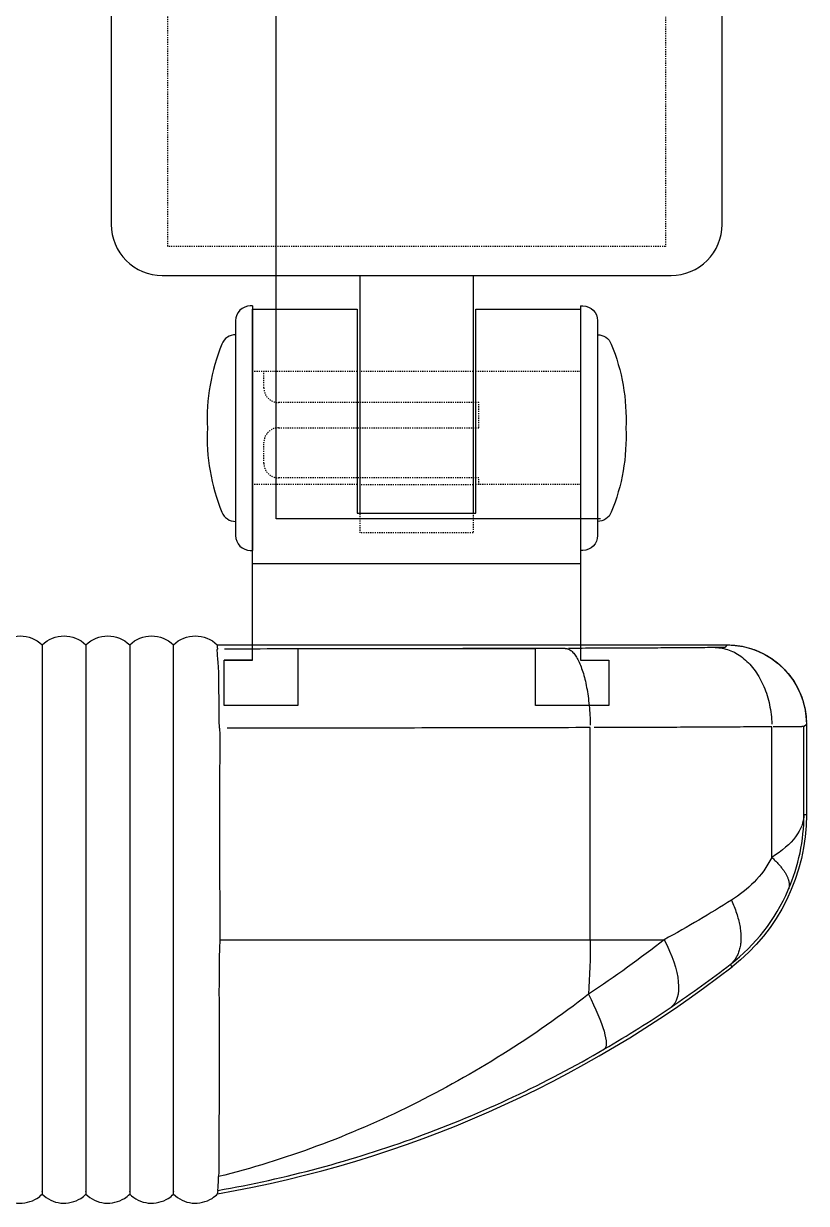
# Model space of a CAD drawing. Header units: millimetres. Extents: x -105683 to 94728, y -31127 to 151123.
# Drawn here: x 625.2 to 694.4, y -6045.5 to -5941.3 of the extents above; entities that cross this region are included whole.
import ezdxf

# ---------------------------------------------------------------- set-up
doc = ezdxf.new("R2010")
doc.units = ezdxf.units.MM
doc.linetypes.add('xr_plan$0$AXR-B3F$0$HIDDEN', pattern=[0.375, 0.25, -0.125])
doc.layers.add('e-plan', color=9, linetype='Continuous')

# ---------------------------------------------------------------- blocks, each defined once
blk = doc.blocks.new('xr_plan$0$AXR-B3F$0$A$C4A476E5C')
at = {"layer": 'e-plan'}
for points in [[(20.25, 16, 0.306902), (19.43, 17.21, 0.108318), (12, 18.5, 0.10812), (4.57, 17.21, 0.306686), (3.75, 16)], [(22.8, 14.5), (22.8, 14.7, 0.414214), (21.5, 16), (2.5, 16, 0.414214), (1.2, 14.7), (1.2, 14.5)], [(22.8, -14.5), (22.8, -14.7, -0.414214), (21.5, -16), (2.5, -16, -0.414214), (1.2, -14.7), (1.2, -14.5)], [(20.25, -16, -0.306902), (19.43, -17.21, -0.108318), (12, -18.5, -0.10812), (4.57, -17.21, -0.306686), (3.75, -16)]]:
    blk.add_lwpolyline(points, format="xyb", dxfattribs=at)
for points in [[(-8.5, 14.5), (22.5, 14.5), (22.5, 5.25), (4.5, 5.25), (4.5, -5.25), (22.5, -5.25), (22.5, -14.5), (-8.5, -14.5), (-8.5, -17), (-12.5, -17), (-12.5, -10.5), (-7.5, -10.5), (-7.5, 0), (-7.5, 10.5), (-12.5, 10.5), (-12.5, 17), (-8.5, 17), (-8.5, 14.5), (-8.5, 17)], [(0, -14.5), (0, 14.5)], [(22.8, 14.5), (1.2, 14.5)], [(4.5, 5), (25.5, 5)], [(25.5, -5), (4.5, -5)], [(22.8, -14.5), (1.2, -14.5)]]:
    blk.add_lwpolyline(points, dxfattribs=at)
at = {"layer": 'e-plan', "linetype": 'xr_plan$0$AXR-B3F$0$HIDDEN', "ltscale": 0.08}
for points in [[(7.01, 5.25), (7.01, 14.5)], [(17, 5.25), (17, 14.5)], [(4.5, -5), (2.74, -5), (2.74, 5), (4.5, 5)], [(7, -5), (7, 5)], [(17, -5), (17, 5)], [(7.01, -14.5), (7.01, -5.25)], [(17, -14.5), (17, -5.25)]]:
    blk.add_lwpolyline(points, dxfattribs=at)
blk.add_lwpolyline([(7, -5.5), (7.6, -5.5), (7.6, 12.2, -0.414214), (8.9, 13.5), (10.73, 13.5, -0.414214), (12.03, 12.2), (12.03, -5.5), (14.26, -5.5), (14.26, 12.2, -0.414214), (15.56, 13.5), (17, 13.5)], format="xyb", dxfattribs=at)
blk = doc.blocks.new('xr_plan$0$AXR-B3F$0$A$C60F43BED')
at = {"layer": 'e-plan'}
blk.add_lwpolyline([(-10.06, 27), (-35.56, 27, 0.414214), (-40.06, 22.5), (-40.06, -22.5, 0.414214), (-35.56, -27), (-10.06, -27)], format="xyb", dxfattribs=at)
blk.add_lwpolyline([(-10.06, -27), (-10.06, 27)], dxfattribs=at)
at = {"layer": 'e-plan', "linetype": 'xr_plan$0$AXR-B3F$0$HIDDEN', "ltscale": 0.08}
for points in [[(-10.06, -22), (-37.5, -22), (-37.5, 22), (-10.06, 22)], [(-10.06, 22), (0, 22), (0, -22), (-10.06, -22)]]:
    blk.add_lwpolyline(points, dxfattribs=at)
blk = doc.blocks.new('Xref-지하1층')
at = {"layer": 'e-plan'}
for p, q in [((4172.5, 5920), (4172.5, 8720)), ((4172.5, 5920), (4172.5, 8720)), ((4201.17, 5920), (4172.5, 5920))]:
    blk.add_line(p, q, dxfattribs=at)
at = {"layer": 'e-plan', "linetype": 'Continuous'}
for p, q in [((4167.29, 5908.85), (4212.37, 5908.85)), ((4212.37, 5908.85), (4212.15, 5908.63)), ((4219.15, 5901.63), (4219.37, 5901.85)), ((4219.37, 5901.85), (4219.37, 5893.83)), ((4200.26, 5882.79), (4200.26, 5901.54)), ((4216.32, 5890.06), (4216.32, 5901.61)), ((4219.15, 5893.83), (4219.15, 5901.63))]:
    blk.add_line(p, q, dxfattribs=at)
for points in [[(4198.05, 5908.54, 0), (4197.45, 5908.54, 0), (4196.85, 5908.54, 0), (4196.25, 5908.53, 0), (4195.65, 5908.53, 0), (4195.05, 5908.53, 0), (4194.45, 5908.53, 0), (4193.84, 5908.53, 0), (4193.24, 5908.53, 0), (4192.63, 5908.52, 0), (4192.03, 5908.52, 0), (4191.42, 5908.52, 0), (4190.81, 5908.52, 0), (4190.21, 5908.52, 0), (4189.6, 5908.52, 0), (4188.99, 5908.52, 0), (4188.38, 5908.51, 0), (4187.77, 5908.51, 0), (4187.15, 5908.51, 0), (4186.54, 5908.51, 0), (4185.93, 5908.51, 0), (4185.32, 5908.51, 0), (4184.7, 5908.51, 0), (4184.09, 5908.51, 0), (4183.47, 5908.5, 0), (4182.86, 5908.5, 0), (4182.24, 5908.5, 0), (4181.63, 5908.5, 0), (4181.01, 5908.5, 0), (4180.39, 5908.5, 0), (4179.77, 5908.5, 0), (4179.15, 5908.5, 0), (4178.53, 5908.5, 0), (4177.91, 5908.49, 0), (4177.29, 5908.49, 0), (4176.67, 5908.49, 0), (4176.05, 5908.49, 0), (4175.43, 5908.49, 0), (4174.81, 5908.49, 0), (4174.19, 5908.49, 0), (4173.56, 5908.49, 0), (4172.94, 5908.49, 0), (4172.32, 5908.49, 0), (4171.69, 5908.49, 0), (4171.07, 5908.48, 0), (4170.44, 5908.48, 0), (4169.82, 5908.48, 0), (4169.19, 5908.48, 0), (4168.57, 5908.48, 0), (4167.94, 5908.48, 0)], [(4198.05, 5908.54, 0), (4198.12, 5908.53, 0), (4198.19, 5908.52, 0), (4198.26, 5908.5, 0), (4198.33, 5908.48, 0), (4198.4, 5908.45, 0), (4198.46, 5908.41, 0), (4198.53, 5908.36, 0), (4198.6, 5908.31, 0), (4198.66, 5908.25, 0), (4198.73, 5908.18, 0), (4198.8, 5908.11, 0), (4198.86, 5908.03, 0), (4198.92, 5907.95, 0), (4198.99, 5907.86, 0), (4199.05, 5907.76, 0), (4199.11, 5907.65, 0), (4199.17, 5907.55, 0), (4199.23, 5907.43, 0), (4199.29, 5907.31, 0), (4199.34, 5907.18, 0), (4199.4, 5907.05, 0), (4199.45, 5906.91, 0), (4199.5, 5906.77, 0), (4199.56, 5906.62, 0), (4199.6, 5906.47, 0), (4199.65, 5906.31, 0), (4199.7, 5906.15, 0), (4199.74, 5905.98, 0), (4199.79, 5905.81, 0), (4199.83, 5905.64, 0), (4199.87, 5905.46, 0), (4199.91, 5905.27, 0), (4199.94, 5905.09, 0), (4199.98, 5904.9, 0), (4200.01, 5904.7, 0), (4200.04, 5904.51, 0), (4200.07, 5904.31, 0), (4200.1, 5904.1, 0), (4200.12, 5903.9, 0), (4200.14, 5903.69, 0), (4200.17, 5903.48, 0), (4200.18, 5903.27, 0), (4200.2, 5903.06, 0), (4200.21, 5902.84, 0), (4200.23, 5902.63, 0), (4200.24, 5902.41, 0), (4200.25, 5902.19, 0), (4200.25, 5901.98, 0), (4200.26, 5901.76, 0)], [(4211.3, 5908.61, 0), (4211.08, 5908.61, 0), (4210.86, 5908.61, 0), (4210.63, 5908.61, 0), (4210.4, 5908.6, 0), (4210.18, 5908.6, 0), (4209.94, 5908.6, 0), (4209.71, 5908.6, 0), (4209.47, 5908.6, 0), (4209.24, 5908.59, 0), (4209, 5908.59, 0), (4208.75, 5908.59, 0), (4208.51, 5908.59, 0), (4208.26, 5908.59, 0), (4208.02, 5908.59, 0), (4207.77, 5908.58, 0), (4207.52, 5908.58, 0), (4207.26, 5908.58, 0), (4207.01, 5908.58, 0), (4206.75, 5908.58, 0), (4206.49, 5908.58, 0), (4206.23, 5908.57, 0), (4205.97, 5908.57, 0), (4205.71, 5908.57, 0), (4205.44, 5908.57, 0), (4205.18, 5908.57, 0), (4204.91, 5908.57, 0), (4204.64, 5908.57, 0), (4204.37, 5908.56, 0), (4204.09, 5908.56, 0), (4203.82, 5908.56, 0), (4203.54, 5908.56, 0), (4203.27, 5908.56, 0), (4202.99, 5908.56, 0), (4202.71, 5908.56, 0), (4202.42, 5908.56, 0), (4202.14, 5908.55, 0), (4201.86, 5908.55, 0), (4201.57, 5908.55, 0), (4201.28, 5908.55, 0), (4201, 5908.55, 0), (4200.71, 5908.55, 0), (4200.42, 5908.55, 0), (4200.13, 5908.55, 0), (4199.83, 5908.55, 0), (4199.54, 5908.54, 0), (4199.24, 5908.54, 0), (4198.95, 5908.54, 0), (4198.65, 5908.54, 0), (4198.35, 5908.54, 0)], [(4211.3, 5908.61, 0), (4211.46, 5908.61, 0), (4211.62, 5908.6, 0), (4211.77, 5908.58, 0), (4211.93, 5908.55, 0), (4212.08, 5908.52, 0), (4212.24, 5908.48, 0), (4212.39, 5908.44, 0), (4212.55, 5908.38, 0), (4212.7, 5908.32, 0), (4212.85, 5908.26, 0), (4213, 5908.19, 0), (4213.14, 5908.11, 0), (4213.29, 5908.02, 0), (4213.43, 5907.93, 0), (4213.57, 5907.84, 0), (4213.71, 5907.73, 0), (4213.85, 5907.62, 0), (4213.98, 5907.51, 0), (4214.11, 5907.39, 0), (4214.24, 5907.26, 0), (4214.37, 5907.13, 0), (4214.49, 5906.99, 0), (4214.61, 5906.85, 0), (4214.73, 5906.7, 0), (4214.84, 5906.55, 0), (4214.95, 5906.39, 0), (4215.05, 5906.23, 0), (4215.16, 5906.06, 0), (4215.25, 5905.89, 0), (4215.35, 5905.71, 0), (4215.44, 5905.53, 0), (4215.53, 5905.35, 0), (4215.61, 5905.16, 0), (4215.69, 5904.97, 0), (4215.76, 5904.78, 0), (4215.83, 5904.58, 0), (4215.9, 5904.38, 0), (4215.96, 5904.18, 0), (4216.01, 5903.97, 0), (4216.07, 5903.77, 0), (4216.11, 5903.56, 0), (4216.15, 5903.35, 0), (4216.19, 5903.13, 0), (4216.22, 5902.92, 0), (4216.25, 5902.7, 0), (4216.28, 5902.49, 0), (4216.29, 5902.27, 0), (4216.31, 5902.05, 0), (4216.31, 5901.83, 0)], [(4212.15, 5908.63, 0), (4212.15, 5908.63, 0), (4212.15, 5908.63, 0), (4212.15, 5908.63, 0), (4212.15, 5908.63, 0), (4212.14, 5908.63, 0), (4212.14, 5908.63, 0), (4212.13, 5908.63, 0), (4212.13, 5908.63, 0), (4212.12, 5908.63, 0), (4212.11, 5908.63, 0), (4212.11, 5908.63, 0), (4212.1, 5908.63, 0), (4212.09, 5908.62, 0), (4212.08, 5908.62, 0), (4212.07, 5908.62, 0), (4212.06, 5908.62, 0), (4212.05, 5908.62, 0), (4212.03, 5908.62, 0), (4212.02, 5908.62, 0), (4212.01, 5908.62, 0), (4211.99, 5908.62, 0), (4211.98, 5908.62, 0), (4211.96, 5908.62, 0), (4211.95, 5908.62, 0), (4211.93, 5908.62, 0), (4211.91, 5908.62, 0), (4211.89, 5908.62, 0), (4211.87, 5908.62, 0), (4211.85, 5908.62, 0), (4211.83, 5908.62, 0), (4211.81, 5908.62, 0), (4211.79, 5908.62, 0), (4211.77, 5908.62, 0), (4211.75, 5908.62, 0), (4211.72, 5908.62, 0), (4211.7, 5908.62, 0), (4211.67, 5908.62, 0), (4211.65, 5908.62, 0), (4211.62, 5908.62, 0), (4211.6, 5908.61, 0), (4211.57, 5908.61, 0), (4211.54, 5908.61, 0), (4211.51, 5908.61, 0), (4211.49, 5908.61, 0), (4211.46, 5908.61, 0), (4211.43, 5908.61, 0), (4211.4, 5908.61, 0), (4211.37, 5908.61, 0), (4211.33, 5908.61, 0)], [(4212.37, 5908.85, 0), (4212.59, 5908.84, 0), (4212.81, 5908.83, 0), (4213.03, 5908.82, 0), (4213.25, 5908.79, 0), (4213.47, 5908.76, 0), (4213.68, 5908.72, 0), (4213.9, 5908.68, 0), (4214.11, 5908.63, 0), (4214.32, 5908.57, 0), (4214.53, 5908.5, 0), (4214.74, 5908.43, 0), (4214.95, 5908.36, 0), (4215.15, 5908.27, 0), (4215.35, 5908.18, 0), (4215.55, 5908.08, 0), (4215.74, 5907.98, 0), (4215.93, 5907.87, 0), (4216.12, 5907.76, 0), (4216.31, 5907.64, 0), (4216.49, 5907.51, 0), (4216.66, 5907.38, 0), (4216.83, 5907.24, 0), (4217, 5907.1, 0), (4217.16, 5906.95, 0), (4217.32, 5906.8, 0), (4217.47, 5906.64, 0), (4217.62, 5906.48, 0), (4217.76, 5906.31, 0), (4217.9, 5906.14, 0), (4218.03, 5905.96, 0), (4218.16, 5905.78, 0), (4218.28, 5905.6, 0), (4218.4, 5905.41, 0), (4218.5, 5905.22, 0), (4218.61, 5905.03, 0), (4218.7, 5904.83, 0), (4218.79, 5904.63, 0), (4218.88, 5904.42, 0), (4218.96, 5904.22, 0), (4219.03, 5904.01, 0), (4219.09, 5903.8, 0), (4219.15, 5903.59, 0), (4219.2, 5903.37, 0), (4219.25, 5903.16, 0), (4219.28, 5902.94, 0), (4219.32, 5902.72, 0), (4219.34, 5902.51, 0), (4219.36, 5902.29, 0), (4219.37, 5902.07, 0)], [(4200.26, 5901.54, 0), (4199.62, 5901.54, 0), (4198.98, 5901.54, 0), (4198.34, 5901.53, 0), (4197.7, 5901.53, 0), (4197.06, 5901.53, 0), (4196.41, 5901.53, 0), (4195.77, 5901.53, 0), (4195.13, 5901.53, 0), (4194.48, 5901.52, 0), (4193.84, 5901.52, 0), (4193.19, 5901.52, 0), (4192.54, 5901.52, 0), (4191.89, 5901.52, 0), (4191.24, 5901.52, 0), (4190.6, 5901.52, 0), (4189.94, 5901.51, 0), (4189.29, 5901.51, 0), (4188.64, 5901.51, 0), (4187.99, 5901.51, 0), (4187.34, 5901.51, 0), (4186.68, 5901.51, 0), (4186.03, 5901.51, 0), (4185.37, 5901.51, 0), (4184.72, 5901.5, 0), (4184.06, 5901.5, 0), (4183.41, 5901.5, 0), (4182.75, 5901.5, 0), (4182.09, 5901.5, 0), (4181.43, 5901.5, 0), (4180.77, 5901.5, 0), (4180.11, 5901.5, 0), (4179.45, 5901.49, 0), (4178.79, 5901.49, 0), (4178.13, 5901.49, 0), (4177.47, 5901.49, 0), (4176.81, 5901.49, 0), (4176.14, 5901.49, 0), (4175.48, 5901.49, 0), (4174.82, 5901.49, 0), (4174.15, 5901.49, 0), (4173.49, 5901.49, 0), (4172.82, 5901.49, 0), (4172.16, 5901.48, 0), (4171.49, 5901.48, 0), (4170.83, 5901.48, 0), (4170.16, 5901.48, 0), (4169.49, 5901.48, 0), (4168.83, 5901.48, 0), (4168.16, 5901.48, 0)], [(4216.32, 5901.61, 0), (4216.05, 5901.61, 0), (4215.78, 5901.61, 0), (4215.51, 5901.61, 0), (4215.23, 5901.6, 0), (4214.95, 5901.6, 0), (4214.67, 5901.6, 0), (4214.39, 5901.6, 0), (4214.1, 5901.6, 0), (4213.81, 5901.6, 0), (4213.52, 5901.59, 0), (4213.23, 5901.59, 0), (4212.93, 5901.59, 0), (4212.64, 5901.59, 0), (4212.34, 5901.59, 0), (4212.03, 5901.58, 0), (4211.73, 5901.58, 0), (4211.42, 5901.58, 0), (4211.11, 5901.58, 0), (4210.8, 5901.58, 0), (4210.49, 5901.58, 0), (4210.17, 5901.57, 0), (4209.86, 5901.57, 0), (4209.54, 5901.57, 0), (4209.22, 5901.57, 0), (4208.89, 5901.57, 0), (4208.57, 5901.57, 0), (4208.24, 5901.57, 0), (4207.91, 5901.56, 0), (4207.58, 5901.56, 0), (4207.25, 5901.56, 0), (4206.91, 5901.56, 0), (4206.58, 5901.56, 0), (4206.24, 5901.56, 0), (4205.9, 5901.56, 0), (4205.56, 5901.56, 0), (4205.21, 5901.55, 0), (4204.87, 5901.55, 0), (4204.52, 5901.55, 0), (4204.17, 5901.55, 0), (4203.83, 5901.55, 0), (4203.47, 5901.55, 0), (4203.12, 5901.55, 0), (4202.77, 5901.55, 0), (4202.41, 5901.55, 0), (4202.06, 5901.54, 0), (4201.7, 5901.54, 0), (4201.34, 5901.54, 0), (4200.98, 5901.54, 0), (4200.62, 5901.54, 0)], [(4219.15, 5901.63, 0), (4219.15, 5901.63, 0), (4219.15, 5901.63, 0), (4219.14, 5901.63, 0), (4219.13, 5901.63, 0), (4219.12, 5901.63, 0), (4219.1, 5901.63, 0), (4219.09, 5901.63, 0), (4219.07, 5901.63, 0), (4219.05, 5901.63, 0), (4219.02, 5901.63, 0), (4219, 5901.63, 0), (4218.97, 5901.63, 0), (4218.94, 5901.62, 0), (4218.91, 5901.62, 0), (4218.87, 5901.62, 0), (4218.84, 5901.62, 0), (4218.8, 5901.62, 0), (4218.75, 5901.62, 0), (4218.71, 5901.62, 0), (4218.66, 5901.62, 0), (4218.62, 5901.62, 0), (4218.57, 5901.62, 0), (4218.51, 5901.62, 0), (4218.46, 5901.62, 0), (4218.4, 5901.62, 0), (4218.34, 5901.62, 0), (4218.28, 5901.62, 0), (4218.22, 5901.62, 0), (4218.15, 5901.62, 0), (4218.08, 5901.62, 0), (4218.01, 5901.62, 0), (4217.94, 5901.62, 0), (4217.87, 5901.62, 0), (4217.79, 5901.62, 0), (4217.71, 5901.62, 0), (4217.63, 5901.62, 0), (4217.55, 5901.62, 0), (4217.47, 5901.62, 0), (4217.38, 5901.62, 0), (4217.3, 5901.62, 0), (4217.21, 5901.61, 0), (4217.11, 5901.61, 0), (4217.02, 5901.61, 0), (4216.93, 5901.61, 0), (4216.83, 5901.61, 0), (4216.73, 5901.61, 0), (4216.63, 5901.61, 0), (4216.53, 5901.61, 0), (4216.42, 5901.61, 0)], [(4216.32, 5890.06, 0), (4216.39, 5889.99, 0), (4216.46, 5889.93, 0), (4216.53, 5889.86, 0), (4216.59, 5889.8, 0), (4216.66, 5889.73, 0), (4216.72, 5889.67, 0), (4216.79, 5889.61, 0), (4216.85, 5889.54, 0), (4216.9, 5889.48, 0), (4216.96, 5889.42, 0), (4217.02, 5889.35, 0), (4217.07, 5889.29, 0), (4217.12, 5889.23, 0), (4217.17, 5889.16, 0), (4217.22, 5889.1, 0), (4217.27, 5889.04, 0), (4217.31, 5888.98, 0), (4217.36, 5888.92, 0), (4217.4, 5888.86, 0), (4217.44, 5888.8, 0), (4217.48, 5888.74, 0), (4217.51, 5888.68, 0), (4217.55, 5888.62, 0), (4217.58, 5888.56, 0), (4217.61, 5888.5, 0), (4217.64, 5888.44, 0), (4217.67, 5888.38, 0), (4217.69, 5888.32, 0), (4217.72, 5888.27, 0), (4217.74, 5888.21, 0), (4217.76, 5888.15, 0), (4217.78, 5888.1, 0), (4217.79, 5888.04, 0), (4217.81, 5887.99, 0), (4217.82, 5887.94, 0), (4217.83, 5887.88, 0), (4217.84, 5887.83, 0), (4217.84, 5887.78, 0), (4217.85, 5887.73, 0), (4217.85, 5887.68, 0), (4217.85, 5887.63, 0), (4217.85, 5887.58, 0), (4217.85, 5887.53, 0), (4217.84, 5887.48, 0), (4217.84, 5887.44, 0), (4217.83, 5887.39, 0), (4217.82, 5887.34, 0), (4217.81, 5887.3, 0), (4217.79, 5887.26, 0)], [(4212.74, 5886.29, 0), (4212.8, 5886.15, 0), (4212.87, 5886, 0), (4212.93, 5885.86, 0), (4212.98, 5885.72, 0), (4213.04, 5885.57, 0), (4213.09, 5885.43, 0), (4213.14, 5885.29, 0), (4213.19, 5885.14, 0), (4213.24, 5885, 0), (4213.28, 5884.86, 0), (4213.32, 5884.72, 0), (4213.36, 5884.58, 0), (4213.39, 5884.44, 0), (4213.42, 5884.31, 0), (4213.45, 5884.17, 0), (4213.48, 5884.04, 0), (4213.5, 5883.9, 0), (4213.52, 5883.77, 0), (4213.53, 5883.64, 0), (4213.55, 5883.51, 0), (4213.56, 5883.38, 0), (4213.57, 5883.25, 0), (4213.57, 5883.13, 0), (4213.58, 5883.01, 0), (4213.57, 5882.88, 0), (4213.57, 5882.76, 0), (4213.56, 5882.65, 0), (4213.56, 5882.53, 0), (4213.54, 5882.42, 0), (4213.53, 5882.31, 0), (4213.51, 5882.2, 0), (4213.49, 5882.09, 0), (4213.46, 5881.99, 0), (4213.44, 5881.88, 0), (4213.41, 5881.78, 0), (4213.38, 5881.69, 0), (4213.34, 5881.59, 0), (4213.3, 5881.5, 0), (4213.26, 5881.41, 0), (4213.22, 5881.32, 0), (4213.17, 5881.24, 0), (4213.12, 5881.15, 0), (4213.07, 5881.08, 0), (4213.02, 5881, 0), (4212.96, 5880.93, 0), (4212.9, 5880.86, 0), (4212.84, 5880.79, 0), (4212.77, 5880.73, 0), (4212.71, 5880.66, 0)]]:
    blk.add_polyline3d(points, dxfattribs=at)
at = {"layer": 'e-plan', "linetype": 'Continuous', "extrusion": (-1e-16, 6.12323e-33, -1)}
for centre, radius, start, end in [((-4149.87, 5906.89), 2.75, 45.2805, 134.7195), ((-4153.74, 5906.89), 2.75, 45.2805, 134.7195), ((-4157.61, 5906.89), 2.75, 45.2805, 134.7195), ((-4161.48, 5906.89), 2.75, 45.2805, 134.7195), ((-4165.35, 5906.89), 2.75, 45.2805, 134.7195), ((-4202.37, 5893.83), 17, 180, 232.1807)]:
    blk.add_arc(centre, radius, start, end, dxfattribs=at)
at = {"layer": 'e-plan', "linetype": 'Continuous', "extrusion": (0.008726, 0.008726, -0.999924)}
blk.add_arc((-4212.21, 5901.3, 87.56), 7, 90.0044, 180, dxfattribs=at)
at = {"layer": 'e-plan', "linetype": 'Continuous'}
blk.add_arc((4149.87, 5961.47), 102.62, 279.7897, 307.8193, dxfattribs=at)
for points, knots in [([(4151.81, 5908.85), (4151.81, 5908.75), (4151.81, 5908.61), (4151.81, 5908.54), (4151.81, 5908.52), (4151.81, 5908.59), (4151.81, 5907.68), (4151.81, 5904.79), (4151.81, 5902.02), (4151.81, 5899.21), (4151.81, 5894.29), (4151.81, 5888.67), (4151.81, 5883.05), (4151.81, 5877.44), (4151.81, 5870.67), (4151.81, 5865.65), (4151.81, 5862.93), (4151.81, 5861.9), (4151.81, 5861.23), (4151.81, 5860.74), (4151.81, 5860.54), (4151.81, 5860.57), (4151.81, 5860.55), (4151.81, 5860.52), (4151.81, 5860.43), (4151.81, 5860.36), (4151.81, 5860.31)], [0, 0, 0, 0, 0.25, 0.28125, 0.296875, 0.3125, 0.34375, 0.375, 0.390625, 0.40625, 0.4375, 0.5, 0.53125, 0.5625, 0.625, 0.6875, 0.703125, 0.71875, 0.726563, 0.734375, 0.75, 0.765625, 0.78125, 0.8125, 0.875, 1, 1, 1, 1]), ([(4155.68, 5908.85), (4155.68, 5908.75), (4155.68, 5908.61), (4155.68, 5908.54), (4155.68, 5908.52), (4155.68, 5908.59), (4155.68, 5907.68), (4155.68, 5904.79), (4155.68, 5902.02), (4155.68, 5899.21), (4155.68, 5894.29), (4155.68, 5888.67), (4155.68, 5883.05), (4155.68, 5877.44), (4155.68, 5870.67), (4155.68, 5865.65), (4155.68, 5862.93), (4155.68, 5861.9), (4155.68, 5861.23), (4155.68, 5860.74), (4155.68, 5860.54), (4155.68, 5860.57), (4155.68, 5860.55), (4155.68, 5860.52), (4155.68, 5860.43), (4155.68, 5860.36), (4155.68, 5860.31)], [0, 0, 0, 0, 0.25, 0.28125, 0.296875, 0.3125, 0.34375, 0.375, 0.390625, 0.40625, 0.4375, 0.5, 0.53125, 0.5625, 0.625, 0.6875, 0.703125, 0.71875, 0.726563, 0.734375, 0.75, 0.765625, 0.78125, 0.8125, 0.875, 1, 1, 1, 1]), ([(4159.55, 5908.85), (4159.55, 5908.75), (4159.55, 5908.61), (4159.55, 5908.54), (4159.55, 5908.52), (4159.55, 5908.59), (4159.55, 5907.68), (4159.55, 5904.79), (4159.55, 5902.02), (4159.55, 5899.21), (4159.55, 5894.29), (4159.55, 5888.67), (4159.55, 5883.05), (4159.55, 5877.44), (4159.55, 5870.67), (4159.55, 5865.65), (4159.55, 5862.93), (4159.55, 5861.9), (4159.55, 5861.23), (4159.55, 5860.74), (4159.55, 5860.54), (4159.55, 5860.57), (4159.55, 5860.55), (4159.55, 5860.52), (4159.55, 5860.43), (4159.55, 5860.36), (4159.55, 5860.31)], [0, 0, 0, 0, 0.25, 0.28125, 0.296875, 0.3125, 0.34375, 0.375, 0.390625, 0.40625, 0.4375, 0.5, 0.53125, 0.5625, 0.625, 0.6875, 0.703125, 0.71875, 0.726563, 0.734375, 0.75, 0.765625, 0.78125, 0.8125, 0.875, 1, 1, 1, 1]), ([(4163.42, 5860.31), (4163.42, 5860.36), (4163.42, 5860.43), (4163.42, 5860.52), (4163.42, 5860.55), (4163.42, 5860.57), (4163.42, 5860.54), (4163.42, 5860.74), (4163.42, 5861.23), (4163.42, 5861.9), (4163.42, 5862.93), (4163.42, 5865.65), (4163.42, 5870.67), (4163.42, 5877.44), (4163.42, 5883.05), (4163.42, 5888.67), (4163.42, 5894.29), (4163.42, 5899.21), (4163.42, 5902.02), (4163.42, 5904.79), (4163.42, 5907.68), (4163.42, 5908.59), (4163.42, 5908.52), (4163.42, 5908.54), (4163.42, 5908.61), (4163.42, 5908.75), (4163.42, 5908.85)], [0, 0, 0, 0, 0.125, 0.1875, 0.21875, 0.234375, 0.25, 0.265625, 0.273438, 0.28125, 0.296875, 0.3125, 0.375, 0.4375, 0.46875, 0.5, 0.5625, 0.59375, 0.609375, 0.625, 0.65625, 0.6875, 0.703125, 0.71875, 0.75, 1, 1, 1, 1]), ([(4167.49, 5901.48), (4167.41, 5903.32), (4167.46, 5905.13), (4167.39, 5907.7), (4167.21, 5908.46), (4167.31, 5908.48)], [0, 0, 0, 0, 0.5, 0.5, 1, 1, 1, 1]), ([(4167.29, 5908.85), (4167.29, 5908.79), (4167.28, 5908.72), (4167.28, 5908.63), (4167.28, 5908.6), (4167.29, 5908.56), (4167.3, 5908.54), (4167.31, 5908.52), (4167.3, 5908.51), (4167.32, 5908.5), (4167.36, 5908.49), (4167.31, 5908.48)], [0, 0, 0, 0, 0.5, 0.5, 0.75, 0.75, 0.875, 0.875, 0.9375, 0.9375, 1, 1, 1, 1]), ([(4167.49, 5901.48), (4167.56, 5899.92), (4167.49, 5898.37), (4167.48, 5895.25), (4167.48, 5893.69), (4167.48, 5890.58), (4167.48, 5889.02), (4167.51, 5885.91), (4167.54, 5884.35), (4167.5, 5882.79)], [0, 0, 0, 0, 0.25, 0.25, 0.5, 0.5, 0.75, 0.75, 1, 1, 1, 1]), ([(4167.5, 5882.79), (4167.38, 5878.62), (4167.48, 5874.52), (4167.46, 5869.07), (4167.44, 5867.37), (4167.42, 5864.35), (4167.47, 5863), (4167.4, 5861.86)], [0, 0, 0, 0, 0.5, 0.5, 0.75, 0.75, 1, 1, 1, 1]), ([(4206.8, 5882.79), (4207.5, 5881.46), (4207.94, 5880.13), (4208.15, 5878), (4207.92, 5877.21), (4207.4, 5876.84)], [0, 0, 0, 0, 0.5, 0.5, 1, 1, 1, 1]), ([(4200.11, 5877.97), (4197.7, 5876.11), (4195.14, 5874.31), (4189.92, 5871.05), (4187.25, 5869.54), (4178.96, 5865.44), (4173.26, 5863.32), (4167.4, 5861.86)], [0, 0, 0, 0, 0.25, 0.25, 0.5, 0.5, 1, 1, 1, 1]), ([(4200.11, 5877.97), (4200.74, 5876.72), (4201.23, 5875.56), (4201.73, 5873.84), (4201.74, 5873.29), (4201.52, 5873.14)], [0, 0, 0, 0, 0.5, 0.5, 1, 1, 1, 1]), ([(4167.34, 5860.64), (4173.33, 5861.69), (4179.22, 5863.27), (4190.76, 5867.49), (4196.27, 5870.08), (4201.52, 5873.14)], [0, 0, 0, 0, 0.5, 0.5, 1, 1, 1, 1]), ([(4167.34, 5860.64), (4167.31, 5860.64), (4167.35, 5860.76), (4167.39, 5861.18), (4167.38, 5861.48), (4167.4, 5861.86)], [0, 0, 0, 0, 0.5, 0.5, 1, 1, 1, 1]), ([(4147.94, 5860.31), (4148.15, 5860.09), (4148.41, 5859.91), (4148.69, 5859.78), (4148.97, 5859.65), (4149.27, 5859.56), (4149.58, 5859.53), (4149.89, 5859.49), (4150.2, 5859.51), (4150.5, 5859.59), (4150.8, 5859.66), (4151.09, 5859.78), (4151.35, 5859.94), (4151.52, 5860.05), (4151.67, 5860.17), (4151.81, 5860.31)], [0, 0, 0, 0, 0.216293, 0.216293, 0.216293, 0.432586, 0.432586, 0.432586, 0.648879, 0.648879, 0.648879, 0.865171, 0.865171, 0.865171, 1, 1, 1, 1]), ([(4151.81, 5860.31), (4152.02, 5860.09), (4152.28, 5859.91), (4152.56, 5859.78), (4152.84, 5859.65), (4153.14, 5859.56), (4153.45, 5859.53), (4153.76, 5859.49), (4154.07, 5859.51), (4154.37, 5859.59), (4154.67, 5859.66), (4154.96, 5859.78), (4155.22, 5859.94), (4155.39, 5860.05), (4155.54, 5860.17), (4155.68, 5860.31)], [0, 0, 0, 0, 0.216293, 0.216293, 0.216293, 0.432586, 0.432586, 0.432586, 0.648879, 0.648879, 0.648879, 0.865171, 0.865171, 0.865171, 1, 1, 1, 1]), ([(4155.68, 5860.31), (4155.89, 5860.09), (4156.15, 5859.91), (4156.43, 5859.78), (4156.71, 5859.65), (4157.01, 5859.56), (4157.32, 5859.53), (4157.63, 5859.49), (4157.94, 5859.51), (4158.24, 5859.59), (4158.54, 5859.66), (4158.83, 5859.78), (4159.09, 5859.94), (4159.26, 5860.05), (4159.41, 5860.17), (4159.55, 5860.31)], [0, 0, 0, 0, 0.216293, 0.216293, 0.216293, 0.432586, 0.432586, 0.432586, 0.648879, 0.648879, 0.648879, 0.865171, 0.865171, 0.865171, 1, 1, 1, 1]), ([(4159.55, 5860.31), (4159.76, 5860.09), (4160.02, 5859.91), (4160.3, 5859.78), (4160.58, 5859.65), (4160.88, 5859.56), (4161.19, 5859.53), (4161.5, 5859.49), (4161.81, 5859.51), (4162.11, 5859.59), (4162.41, 5859.66), (4162.7, 5859.78), (4162.96, 5859.94), (4163.13, 5860.05), (4163.28, 5860.17), (4163.42, 5860.31)], [0, 0, 0, 0, 0.216293, 0.216293, 0.216293, 0.432586, 0.432586, 0.432586, 0.648879, 0.648879, 0.648879, 0.865171, 0.865171, 0.865171, 1, 1, 1, 1]), ([(4163.42, 5860.31), (4163.63, 5860.09), (4163.89, 5859.91), (4164.17, 5859.78), (4164.45, 5859.65), (4164.75, 5859.56), (4165.06, 5859.53), (4165.37, 5859.49), (4165.68, 5859.51), (4165.98, 5859.59), (4166.28, 5859.66), (4166.57, 5859.78), (4166.83, 5859.94), (4167.01, 5860.06), (4167.17, 5860.19), (4167.32, 5860.34)], [0, 0, 0, 0, 0.213706, 0.213706, 0.213706, 0.427411, 0.427411, 0.427411, 0.641117, 0.641117, 0.641117, 0.854822, 0.854822, 0.854822, 1, 1, 1, 1]), ([(4167.34, 5860.64), (4167.4, 5860.64), (4167.34, 5860.62), (4167.33, 5860.59), (4167.33, 5860.58), (4167.32, 5860.54), (4167.32, 5860.52), (4167.32, 5860.44), (4167.32, 5860.39), (4167.32, 5860.34)], [0, 0, 0, 0, 0.125, 0.125, 0.25, 0.25, 0.5, 0.5, 1, 1, 1, 1])]:
    blk.add_open_spline(points, degree=3, knots=knots, dxfattribs=at)
for points in [[(4219.15, 5893.83), (4219.13, 5892.54), (4218.14, 5891.23), (4216.32, 5890.06)], [(4217.77, 5887.21), (4218.69, 5889.33), (4219.15, 5891.59), (4219.15, 5893.83)], [(4219.37, 5893.83), (4219.3, 5893.83), (4219.23, 5893.83), (4219.15, 5893.83)], [(4216.32, 5890.06), (4215.44, 5888.39), (4214.19, 5887.21), (4212.74, 5886.29)], [(4212.64, 5880.61), (4214.85, 5882.32), (4216.62, 5884.54), (4217.77, 5887.21)], [(4212.74, 5886.29), (4210.88, 5885.12), (4208.9, 5883.95), (4206.8, 5882.79)], [(4167.5, 5882.79), (4178.63, 5882.79), (4189.63, 5882.79), (4200.26, 5882.79)], [(4200.26, 5882.79), (4200.26, 5881.22), (4200.21, 5879.59), (4200.11, 5877.97)], [(4206.8, 5882.79), (4204.73, 5881.17), (4202.46, 5879.54), (4200.11, 5877.97)], [(4200.26, 5882.79), (4202.52, 5882.79), (4204.71, 5882.79), (4206.8, 5882.79)], [(4207.4, 5876.84), (4209.25, 5878.08), (4210.99, 5879.34), (4212.64, 5880.61)], [(4212.79, 5880.4), (4212.74, 5880.47), (4212.69, 5880.54), (4212.64, 5880.61)], [(4201.52, 5873.14), (4203.59, 5874.35), (4205.55, 5875.58), (4207.4, 5876.84)]]:
    blk.add_open_spline(points, degree=3, dxfattribs=at)
at = {"layer": 'e-plan', "rotation": 90}
for name, p in [('xr_plan$0$AXR-B3F$0$A$C60F43BED', (4184.91, 5981.56)), ('xr_plan$0$AXR-B3F$0$A$C4A476E5C', (4184.91, 5916))]:
    blk.add_blockref(name, p, dxfattribs=at)

msp = doc.modelspace()

# ---------------------------------------------------------------- block references
at = {"layer": 'e-plan'}
msp.add_blockref('Xref-지하1층', (-3525, -11905), dxfattribs=at)

doc.saveas('drawing.dxf')
